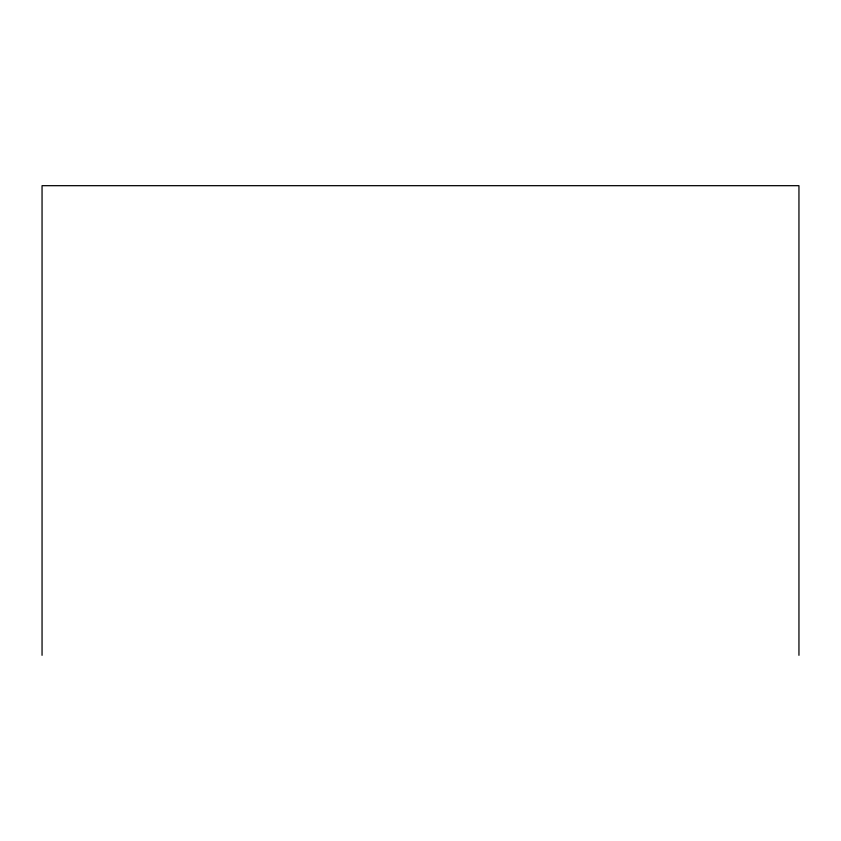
<?xml version="1.0" encoding="UTF-8"?>
<svg xmlns="http://www.w3.org/2000/svg" width="841" height="841" viewBox="0 0 841 841"><rect width="100%" height="100%" fill="white"/><g stroke="black" fill="none" stroke-linecap="round" stroke-linejoin="round"><path stroke-width="1.26" d="M798.95 655.318L798.95 185.682L42.05 185.682L42.05 655.318"/></g></svg>
